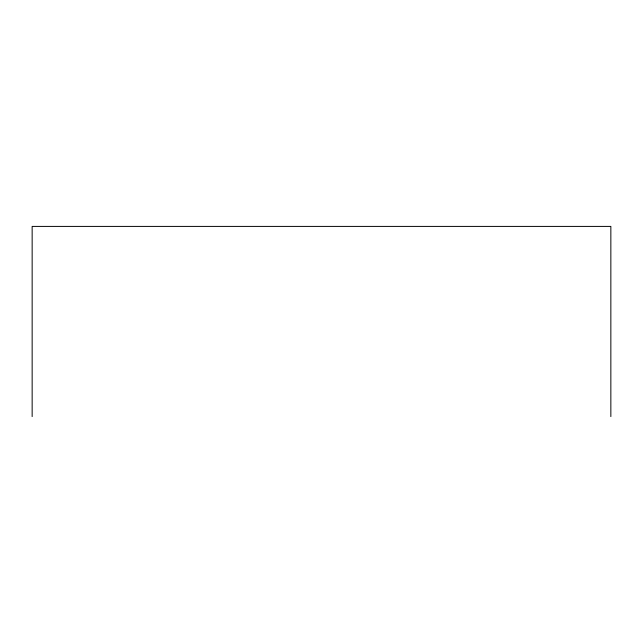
<?xml version="1.0" encoding="UTF-8"?>
<svg xmlns="http://www.w3.org/2000/svg" width="643" height="643" viewBox="0 0 643 643"><rect width="100%" height="100%" fill="white"/><g stroke="black" fill="none" stroke-linecap="round" stroke-linejoin="round"><path stroke-width="0.96" d="M610.85 416.592L610.85 226.408L32.15 226.408L32.15 416.592"/></g></svg>
